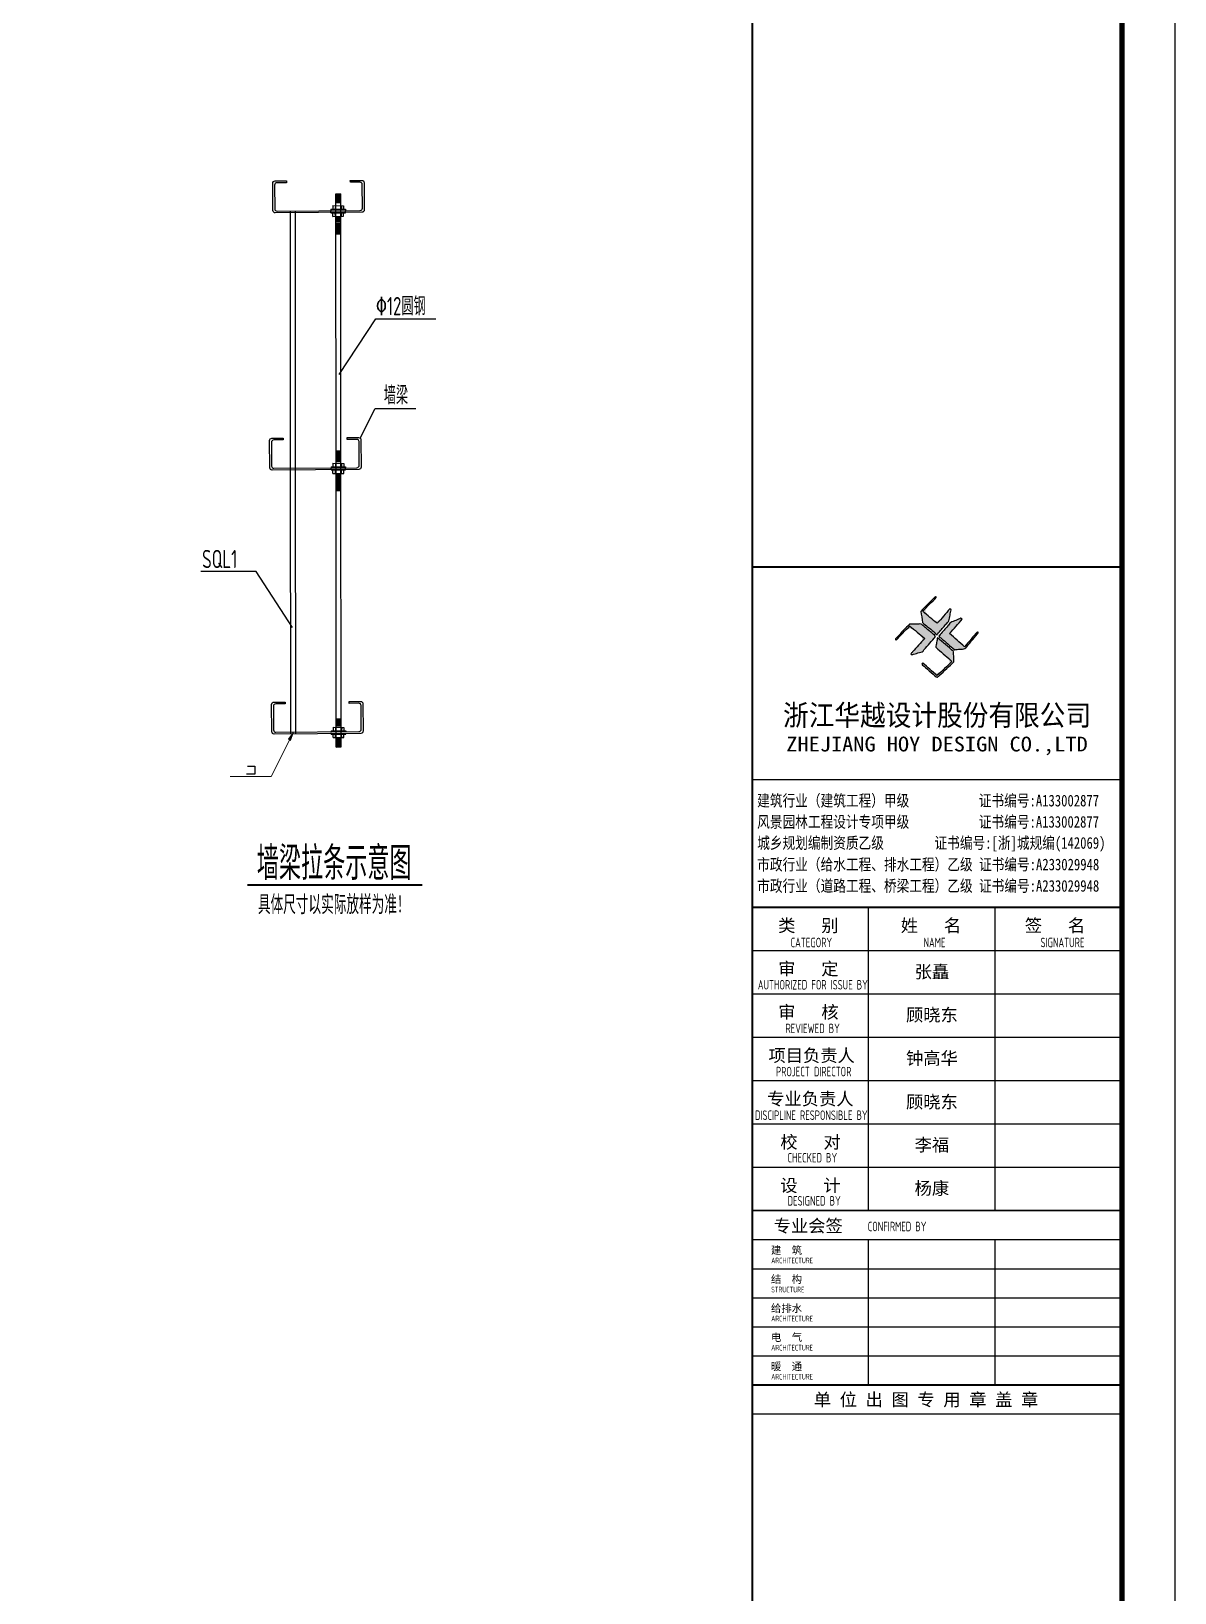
# Model space of a CAD drawing. Extents: x 293620 to 503924, y -252071 to 755100.
# Drawn here: x 459815 to 492302, y -10961 to 33372 of the extents above; entities that cross this region are included whole.
import ezdxf
from ezdxf.enums import TextEntityAlignment as Align

# ---------------------------------------------------------------- set-up
doc = ezdxf.new("R2010")
doc.units = 0
doc.header["$LTSCALE"] = 1000
doc.header["$MEASUREMENT"] = 0
for name, color, linetype in [('11', 3, 'Continuous'), ('3T_WOOD', 21, 'Continuous'), ('PUB_TITLE', 171, 'Continuous'), ('TEXT', 7, 'Continuous'), ('TK', 4, 'Continuous'), ('WINDOW', 140, 'Continuous'), ('XIANGTU', 7, 'Continuous')]:
    doc.layers.add(name, color=color, linetype=linetype)
doc.layers.add('焊缝标注', color=9, linetype='Continuous', lineweight=18)
doc.styles.add('-宋体', font='', dxfattribs={"width": 0.8})
doc.styles.add('HT', font='simhei.ttf', dxfattribs={"width": 0.8})
doc.styles.add('TSSD_REIN', font='tssdeng.shx', dxfattribs={"width": 0.7, "bigfont": 'tssdchn.shx'})
doc.styles.add('图签宋体', font='', dxfattribs={"height": 300})
doc.styles.add('图签黑体', font='simhei.ttf', dxfattribs={"height": 550})
doc.styles.get('-宋体').set_extended_font_data('SimSun')
doc.styles.get('图签宋体').set_extended_font_data('NSimSun')

# ---------------------------------------------------------------- blocks, each defined once
blk = doc.blocks.new('A$C053D6479')
at = {"layer": 'PUB_TITLE'}
h = blk.add_hatch(color=256, dxfattribs=at)
h.dxf.hatch_style = 1
edge = h.paths.add_edge_path()
edge.add_spline(control_points=[(1026, 827), (1105, 920), (1188, 1008), (1266, 1102)], knot_values=[13, 13, 13, 13, 14, 14, 14, 14], degree=3, periodic=0)
edge.add_spline(control_points=[(1266, 1102), (1258, 1111), (1249, 1119), (1239, 1116)], knot_values=[12, 12, 12, 12, 13, 13, 13, 13], degree=3, periodic=0)
edge.add_spline(control_points=[(1239, 1116), (1210, 1107), (1179, 1092), (1144, 1077)], knot_values=[11, 11, 11, 11, 12, 12, 12, 12], degree=3, periodic=0)
edge.add_spline(control_points=[(1144, 1077), (1109, 1063), (1069, 1053), (1047, 1038)], knot_values=[10, 10, 10, 10, 11, 11, 11, 11], degree=3, periodic=0)
edge.add_spline(control_points=[(1047, 1038), (1028, 1026), (1007, 992), (991, 972)], knot_values=[9, 9, 9, 9, 10, 10, 10, 10], degree=3, periodic=0)
edge.add_spline(control_points=[(991, 972), (942, 913), (899, 868), (849, 810)], knot_values=[8, 8, 8, 8, 9, 9, 9, 9], degree=3, periodic=0)
edge.add_spline(control_points=[(849, 810), (842, 801), (822, 776), (822, 775)], knot_values=[7, 7, 7, 7, 8, 8, 8, 8], degree=3, periodic=0)
edge.add_spline(control_points=[(822, 775), (823, 771), (848, 752), (859, 744)], knot_values=[6, 6, 6, 6, 7, 7, 7, 7], degree=3, periodic=0)
edge.add_spline(control_points=[(859, 744), (949, 670), (1035, 592), (1122, 521)], knot_values=[5, 5, 5, 5, 6, 6, 6, 6], degree=3, periodic=0)
edge.add_spline(control_points=[(1122, 521), (1153, 527), (1185, 530), (1217, 533)], knot_values=[4, 4, 4, 4, 5, 5, 5, 5], degree=3, periodic=0)
edge.add_spline(control_points=[(1217, 533), (1246, 535), (1293, 532), (1316, 542)], knot_values=[3, 3, 3, 3, 4, 4, 4, 4], degree=3, periodic=0)
edge.add_spline(control_points=[(1316, 542), (1327, 547), (1338, 565), (1349, 579)], knot_values=[2, 2, 2, 2, 3, 3, 3, 3], degree=3, periodic=0)
edge.add_spline(control_points=[(1349, 579), (1423, 670), (1507, 759), (1572, 848)], knot_values=[1, 1, 1, 1, 2, 2, 2, 2], degree=3, periodic=0)
edge.add_spline(control_points=[(1572, 848), (1564, 852), (1561, 861), (1551, 862)], knot_values=[0, 0, 0, 0, 1, 1, 1, 1], degree=3, periodic=0)
edge.add_spline(control_points=[(1551, 862), (1469, 769), (1393, 671), (1310, 579)], knot_values=[15, 15, 15, 15, 16, 16, 16, 16], degree=3, periodic=0)
edge.add_spline(control_points=[(1310, 579), (1216, 662), (1118, 742), (1026, 827)], knot_values=[14, 14, 14, 14, 15, 15, 15, 15], degree=3, periodic=0)
at = {"layer": 'TK'}
h = blk.add_hatch(color=256, dxfattribs=at)
h.dxf.hatch_style = 2
edge = h.paths.add_edge_path()
edge.add_spline(control_points=[(728, 856), (728, 856), (728, 856), (719, 864), (651, 922), (580, 978), (514, 1036), (509, 1106), (488, 1176), (479, 1247), (570, 1343), (663, 1436), (758, 1526), (764, 1523), (768, 1518), (774, 1515), (693, 1422), (599, 1343), (520, 1249), (607, 1171), (698, 1096), (789, 1021), (874, 1109), (950, 1206), (1031, 1298), (1066, 1286), (1054, 1262), (1045, 1224), (1036, 1188), (1031, 1158), (1024, 1121), (1020, 1104), (1017, 1085), (1012, 1071), (1004, 1052), (976, 1026), (956, 1003), (906, 946), (866, 899), (814, 839), (806, 829), (789, 806), (787, 806), (777, 804), (728, 856)], knot_values=[0, 0, 0, 0, 0.005, 0.01, 1, 1, 1, 2, 2, 2, 3, 3, 3, 4, 4, 4, 5, 5, 5, 6, 6, 6, 7, 7, 7, 8, 8, 8, 9, 9, 9, 10, 10, 10, 11, 11, 11, 12, 12, 12, 13, 13, 13, 14, 14, 14, 14], degree=3, periodic=0)
h = blk.add_hatch(color=256, dxfattribs=at)
h.dxf.hatch_style = 2
edge = h.paths.add_edge_path()
edge.add_spline(control_points=[(366, 894), (366, 894), (366, 894), (270, 970), (183, 883), (101, 791), (16, 703), (-18, 714), (9, 735), (28, 755), (103, 838), (192, 930), (266, 1005), (319, 1009), (387, 1005), (442, 1007), (456, 1008), (472, 1011), (485, 1007), (507, 1000), (534, 967), (555, 949), (624, 891), (699, 833), (760, 773), (689, 691), (614, 604), (539, 517), (529, 505), (516, 487), (506, 482), (492, 475), (469, 472), (452, 467), (416, 456), (383, 448), (342, 438), (323, 433), (297, 422), (293, 440), (291, 452), (313, 470), (322, 480), (400, 566), (477, 652), (553, 736), (460, 815), (366, 894)], knot_values=[0, 0, 0, 0, 0.005, 0.01, 1, 1, 1, 2, 2, 2, 3, 3, 3, 4, 4, 4, 5, 5, 5, 6, 6, 6, 7, 7, 7, 8, 8, 8, 9, 9, 9, 10, 10, 10, 11, 11, 11, 12, 12, 12, 13, 13, 13, 14, 14, 14, 15, 15, 15, 15], degree=3, periodic=0)
h = blk.add_hatch(color=256, dxfattribs=at)
h.dxf.hatch_style = 2
edge = h.paths.add_edge_path()
edge.add_spline(control_points=[(511, 261), (511, 261), (511, 261), (516, 267), (609, 192), (696, 111), (785, 33), (883, 118), (977, 208), (1070, 298), (992, 373), (892, 456), (803, 534), (791, 544), (768, 561), (766, 569), (761, 588), (776, 634), (780, 655), (785, 690), (788, 721), (795, 746), (897, 661), (998, 576), (1097, 490), (1100, 425), (1106, 361), (1107, 294), (1018, 207), (925, 121), (830, 33), (818, 21), (800, 0), (787, 0), (768, -1), (725, 49), (712, 60), (662, 103), (616, 143), (568, 186), (545, 207), (518, 224), (499, 250), (501, 259), (511, 261)], knot_values=[0, 0, 0, 0, 0.005, 0.01, 1, 1, 1, 2, 2, 2, 3, 3, 3, 4, 4, 4, 5, 5, 5, 6, 6, 6, 7, 7, 7, 8, 8, 8, 9, 9, 9, 10, 10, 10, 11, 11, 11, 12, 12, 12, 13, 13, 13, 14, 14, 14, 14], degree=3, periodic=0)
for points, knots in [([(1031, 1298), (1066, 1286), (1054, 1262), (1045, 1224), (1036, 1188), (1031, 1158), (1024, 1121), (1020, 1104), (1017, 1085), (1012, 1071), (1004, 1052), (976, 1026), (956, 1003), (906, 946), (866, 899), (814, 839), (806, 829), (789, 806), (787, 806), (777, 804), (728, 856), (719, 864), (651, 922), (580, 978), (514, 1036), (509, 1106), (488, 1176), (479, 1247), (570, 1343), (663, 1436), (758, 1526), (764, 1523), (768, 1518), (774, 1515), (693, 1422), (599, 1343), (520, 1249), (607, 1171), (698, 1096), (789, 1021), (874, 1109), (950, 1206), (1031, 1298)], [0, 0, 0, 0, 1, 1, 1, 2, 2, 2, 3, 3, 3, 4, 4, 4, 5, 5, 5, 6, 6, 6, 7, 7, 7, 8, 8, 8, 9, 9, 9, 10, 10, 10, 11, 11, 11, 12, 12, 12, 13, 13, 13, 14, 14, 14, 14]), ([(555, 949), (624, 891), (699, 833), (760, 773), (689, 691), (614, 604), (539, 517), (529, 505), (516, 487), (506, 482), (492, 475), (469, 472), (452, 467), (416, 456), (383, 448), (342, 438), (323, 433), (297, 422), (293, 440), (291, 452), (313, 470), (322, 480), (400, 566), (477, 652), (553, 736), (460, 815), (366, 894), (270, 970), (183, 883), (101, 791), (16, 703), (-18, 714), (9, 735), (28, 755), (103, 838), (192, 930), (266, 1005), (319, 1009), (387, 1005), (442, 1007), (456, 1008), (472, 1011), (485, 1007), (507, 1000), (534, 967), (555, 949)], [0, 0, 0, 0, 1, 1, 1, 2, 2, 2, 3, 3, 3, 4, 4, 4, 5, 5, 5, 6, 6, 6, 7, 7, 7, 8, 8, 8, 9, 9, 9, 10, 10, 10, 11, 11, 11, 12, 12, 12, 13, 13, 13, 14, 14, 14, 15, 15, 15, 15]), ([(1551, 862), (1561, 861), (1564, 852), (1572, 848), (1507, 759), (1423, 670), (1349, 579), (1338, 565), (1327, 547), (1316, 542), (1293, 532), (1246, 535), (1217, 533), (1185, 530), (1153, 527), (1122, 521), (1035, 592), (949, 670), (859, 744), (848, 752), (823, 771), (822, 775), (822, 776), (842, 801), (849, 810), (899, 868), (942, 913), (991, 972), (1007, 992), (1028, 1026), (1047, 1038), (1069, 1053), (1109, 1063), (1144, 1077), (1179, 1092), (1210, 1107), (1239, 1116), (1249, 1119), (1258, 1111), (1266, 1102), (1188, 1008), (1105, 920), (1026, 827), (1118, 742), (1216, 662), (1310, 579), (1393, 671), (1469, 769), (1551, 862)], [0, 0, 0, 0, 1, 1, 1, 2, 2, 2, 3, 3, 3, 4, 4, 4, 5, 5, 5, 6, 6, 6, 7, 7, 7, 8, 8, 8, 9, 9, 9, 10, 10, 10, 11, 11, 11, 12, 12, 12, 13, 13, 13, 14, 14, 14, 15, 15, 15, 16, 16, 16, 16]), ([(1097, 490), (1100, 425), (1106, 361), (1107, 294), (1018, 207), (925, 121), (830, 33), (818, 21), (800, 0), (787, 0), (768, -1), (725, 49), (712, 60), (662, 103), (616, 143), (568, 186), (545, 207), (518, 224), (499, 250), (501, 259), (511, 261), (516, 267), (609, 192), (696, 111), (785, 33), (883, 118), (977, 208), (1070, 298), (992, 373), (892, 456), (803, 534), (791, 544), (768, 561), (766, 569), (761, 588), (776, 634), (780, 655), (785, 690), (788, 721), (795, 746), (897, 661), (998, 576), (1097, 490)], [0, 0, 0, 0, 1, 1, 1, 2, 2, 2, 3, 3, 3, 4, 4, 4, 5, 5, 5, 6, 6, 6, 7, 7, 7, 8, 8, 8, 9, 9, 9, 10, 10, 10, 11, 11, 11, 12, 12, 12, 13, 13, 13, 14, 14, 14, 14])]:
    blk.add_open_spline(points, degree=3, knots=knots, dxfattribs=at)
blk = doc.blocks.new('GeYuanFrame_75601806', base_point=(20.09, 4.53))
at = {"layer": 'PUB_TITLE'}
for points in [[(803.09, 235.33), (803.09, 292.73)], [(827.09, 235.33), (827.09, 292.73)], [(803.09, 202.33), (803.09, 229.83)], [(827.09, 202.33), (827.09, 229.83)]]:
    blk.add_lwpolyline(points, dxfattribs=at)
at = {"layer": 'TK'}
for p, q in [((781.09, 316.93), (851.09, 316.93)), ((781.09, 284.53), (851.09, 284.53)), ((781.09, 276.33), (851.09, 276.33)), ((781.09, 268.13), (851.09, 268.13)), ((781.09, 259.93), (851.09, 259.93)), ((781.09, 251.73), (851.09, 251.73)), ((781.09, 243.53), (851.09, 243.53)), ((781.09, 235.33), (851.09, 235.33)), ((781.09, 235.33), (851.09, 235.33))]:
    blk.add_line(p, q, dxfattribs=at)
blk.add_lwpolyline([(20.09, 4.53), (20.09, 598.53), (861.09, 598.53), (861.09, 4.53)], close=True, dxfattribs=at)
at = {"layer": 'TK', "const_width": 1}
blk.add_lwpolyline([(45.09, 588.53), (851.09, 588.53), (851.09, 14.53), (45.09, 14.53)], close=True, dxfattribs=at)
at = {"layer": 'TK'}
for points, const_width in [([(781.09, 588.53), (781.09, 14.53)], 0.4), ([(781.09, 357.14), (851.09, 357.14)], 0.35), ([(781.09, 292.73), (851.09, 292.73)], 0.35), ([(781.09, 292.73), (851.09, 292.73)], 0.35), ([(781.09, 235.33), (851.09, 235.33)], 0.35), ([(781.09, 202.33), (851.09, 202.33)], 0.35)]:
    blk.add_lwpolyline(points, dxfattribs=dict(at, const_width=const_width))
for points in [[(781.09, 292.73), (851.09, 292.73)], [(781.09, 235.33), (851.09, 235.33)], [(781.09, 229.83), (851.09, 229.83)], [(781.09, 224.33), (851.09, 224.33)], [(781.09, 218.83), (851.09, 218.83)], [(781.09, 213.33), (851.09, 213.33)], [(781.09, 207.83), (851.09, 207.83)], [(781.09, 202.33), (851.09, 202.33)], [(781.09, 196.83), (851.09, 196.83)]]:
    blk.add_lwpolyline(points, dxfattribs=at)
at = {"layer": 'PUB_TITLE', "xscale": 0.01000000000021828, "yscale": 0.01000000000021828, "zscale": 0.01}
blk.add_blockref('A$C053D6479', (808.19, 336.27), dxfattribs=at)
at = {"layer": 'TK'}
for s, height, style, width, p in [('浙江华越设计股份有限公司', 3.96, 'HT', 0.9, (816.07, 329.16)), ('ZHEJIANG HOY DESIGN CO.,LTD', 2.8, '图签黑体', 1.11, (816.06, 323.29))]:
    blk.add_text(s, height=height, dxfattribs=dict(at, style=style, width=width)).set_placement(p, align=Align.MIDDLE)
for s, height, style, width, p in [('建筑行业（建筑工程）甲级           证书编号:A133002877', 2.2, '-宋体', 0.8, (782, 311.83)), ('风景园林工程设计专项甲级           证书编号:A133002877', 2.2, '-宋体', 0.8, (782, 307.81)), ('城乡规划编制资质乙级        证书编号:[浙]城规编(142069)', 2.2, '-宋体', 0.8, (782, 303.82)), ('市政行业（给水工程、排水工程）乙级 证书编号:A233029948', 2.2, '-宋体', 0.8, (782, 299.74)), ('市政行业（道路工程、桥梁工程）乙级 证书编号:A233029948', 2.2, '-宋体', 0.8, (782, 295.69)), ('CATEGORY', 1.8, 'TSSD_REIN', 0.7, (788.32, 285.17)), ('NAME', 1.8, 'TSSD_REIN', 0.7, (813.51, 285.17)), ('SIGNATURE', 1.8, 'TSSD_REIN', 0.7, (835.66, 285.17)), ('AUTHORIZED FOR ISSUE BY', 1.8, 'TSSD_REIN', 0.7, (782.12, 277.17)), ('REVIEWED BY', 1.8, 'TSSD_REIN', 0.7, (787.36, 268.91)), ('PROJECT DIRECTOR', 1.8, 'TSSD_REIN', 0.7, (785.55, 260.74)), ('DISCIPLINE RESPONSIBLE BY', 1.8, 'TSSD_REIN', 0.7, (781.57, 252.48)), ('CHECKED BY', 1.8, 'TSSD_REIN', 0.7, (787.75, 244.44)), ('DESIGNED BY', 1.8, 'TSSD_REIN', 0.7, (787.76, 236.27)), ('CONFIRMED BY', 1.8, 'TSSD_REIN', 0.7, (802.94, 231.42)), ('ARCHITECTURE', 1.08, 'TSSD_REIN', 0.7, (784.65, 225.34)), ('STRUCTURE', 1.08, 'TSSD_REIN', 0.7, (784.65, 219.84)), ('ARCHITECTURE', 1.08, 'TSSD_REIN', 0.7, (784.65, 214.34)), ('ARCHITECTURE', 1.08, 'TSSD_REIN', 0.7, (784.65, 208.84)), ('ARCHITECTURE', 1.08, 'TSSD_REIN', 0.7, (784.65, 203.34))]:
    blk.add_text(s, height=height, dxfattribs=dict(at, style=style, width=width)).set_placement(p)
at = {"layer": 'TK', "style": '图签宋体'}
for s, height, p in [('类   别', 2.4, (785.97, 288.09)), ('姓   名', 2.4, (809.2, 288.09)), ('签   名', 2.4, (832.68, 288.09)), ('审   定', 2.4, (785.97, 279.89)), ('审   核', 2.4, (785.97, 271.69)), ('项目负责人', 2.4, (784.13, 263.49)), ('专业负责人', 2.4, (783.89, 255.29)), ('校   对', 2.4, (786.38, 247.09)), ('设   计', 2.4, (786.36, 238.89)), ('专业会签', 2.4, (785.12, 231.24)), ('建  筑', 1.44, (784.61, 227.11)), ('结  构', 1.44, (784.61, 221.61)), ('给排水', 1.44, (784.61, 216.11)), ('电  气', 1.44, (784.61, 210.61)), ('暖  通', 1.44, (784.61, 205.11)), ('单 位 出 图 专 用 章 盖 章', 2.4, (792.72, 198.35))]:
    blk.add_text(s, height=height, dxfattribs=at).set_placement(p)
at = {"layer": 'TK', "char_height": 2.4, "width": 24, "attachment_point": 5, "style": '图签宋体'}
for s, insert in [('张矗', (815.09, 280.4)), ('顾晓东', (815.09, 272.23)), ('钟高华', (815.09, 264.03)), ('顾晓东', (815.09, 255.76)), ('李福', (815.09, 247.63)), ('杨康', (815.09, 239.43))]:
    blk.add_mtext(s, dxfattribs=dict(at, insert=insert))
blk = doc.blocks.new('A$C00360C84')
at = {"layer": 'WINDOW'}
blk.add_lwpolyline([(177.9, 74.9), (183.8, 25.3, -0.414214), (175.1, 14.2), (55.9, 0, -0.414214), (44.8, 8.8), (0, 386.1, -0.414214), (8.8, 397.2), (127.9, 411.4, -0.414214), (139, 402.6), (144.9, 353), (137, 352), (132, 393.7, 0.414214), (120.9, 402.5), (17.6, 390.2, 0.414214), (8.9, 379.1), (51.8, 17.6, 0.414214), (62.9, 8.9), (166.2, 21.2, 0.414214), (175, 32.3), (170, 74)], format="xyb", close=True, dxfattribs=at)
blk = doc.blocks.new('2Q3S423423423')
at = {"layer": '焊缝标注'}
blk.add_hatch(color=256, dxfattribs=at).paths.add_polyline_path([(4545686, -496717), (4545639, -496861), (4545599, -496841)])
blk.add_lwpolyline([(4544823, -497348), (4544962, -497348), (4544962, -497504), (4544808, -497504)])
at = {"layer": '11'}
for p, q in [((4546441, -486739), (4546439, -486808)), ((4546441, -486739), (4546645, -486745)), ((4546488, -486741), (4546487, -486808)), ((4546497, -486573), (4546590, -486573)), ((4546498, -486516), (4546591, -486515)), ((4546502, -491986), (4546498, -486516)), ((4546498, -486596), (4546590, -486595)), ((4546498, -486618), (4546590, -486617)), ((4546498, -486640), (4546591, -486639)), ((4546498, -486662), (4546591, -486661)), ((4546499, -486532), (4546592, -486531)), ((4546499, -486554), (4546592, -486554)), ((4546499, -486684), (4546591, -486683)), ((4546594, -491985), (4546591, -486515)), ((4546604, -486744), (4546602, -486809)), ((4546645, -486745), (4546644, -486809)), ((4545641, -491999), (4545638, -486842)), ((4545734, -491998), (4545731, -486841)), ((4546405, -486808), (4546404, -486826)), ((4546405, -486876), (4546404, -486849)), ((4546405, -486808), (4546681, -486809)), ((4546405, -486876), (4546681, -486876)), ((4546441, -486945), (4546439, -486876)), ((4546441, -486945), (4546645, -486940)), ((4546488, -486944), (4546486, -486876)), ((4546497, -487072), (4546589, -487071)), ((4546499, -486956), (4546592, -486955)), ((4546499, -486978), (4546592, -486977)), ((4546499, -487000), (4546592, -486999)), ((4546500, -487022), (4546592, -487021)), ((4546500, -487044), (4546593, -487043)), ((4546604, -486941), (4546602, -486876)), ((4546645, -486940), (4546644, -486876)), ((4546681, -486809), (4546680, -486826)), ((4546681, -486876), (4546680, -486853)), ((4546497, -487094), (4546590, -487093)), ((4546497, -487116), (4546590, -487116)), ((4546497, -487139), (4546590, -487138)), ((4546498, -487161), (4546590, -487160)), ((4546498, -487183), (4546590, -487182)), ((4546498, -487205), (4546591, -487204)), ((4546498, -487227), (4546591, -487226)), ((4546499, -487250), (4546591, -487249)), ((4546499, -487272), (4546591, -487271)), ((4546562, -489939), (4547252, -488880)), ((4547252, -488880), (4548391, -488880)), ((4546958, -491142), (4547239, -490583)), ((4547239, -490583), (4548012, -490583)), ((4545646, -496739), (4545640, -491392)), ((4545738, -496739), (4545733, -491391)), ((4546500, -491437), (4546593, -491437)), ((4546500, -491460), (4546593, -491459)), ((4546501, -491380), (4546594, -491379)), ((4546506, -496987), (4546501, -491380)), ((4546501, -491453), (4546594, -491453)), ((4546501, -491476), (4546594, -491475)), ((4546501, -491482), (4546593, -491481)), ((4546501, -491504), (4546593, -491503)), ((4546502, -491396), (4546594, -491395)), ((4546502, -491419), (4546595, -491418)), ((4546502, -491498), (4546594, -491497)), ((4546599, -496986), (4546594, -491379)), ((4546407, -491683), (4546407, -491701)), ((4546407, -491683), (4546407, -491701)), ((4546407, -491683), (4546683, -491684)), ((4546407, -491683), (4546683, -491684)), ((4546407, -491744), (4546407, -491724)), ((4546407, -491744), (4546407, -491724)), ((4546407, -491744), (4546683, -491744)), ((4546407, -491744), (4546683, -491744)), ((4546443, -491614), (4546441, -491683)), ((4546443, -491614), (4546441, -491683)), ((4546443, -491813), (4546441, -491744)), ((4546443, -491813), (4546441, -491744)), ((4546443, -491614), (4546648, -491620)), ((4546443, -491614), (4546648, -491620)), ((4546491, -491616), (4546489, -491683)), ((4546491, -491616), (4546489, -491683)), ((4546491, -491808), (4546489, -491740)), ((4546491, -491812), (4546489, -491744)), ((4546501, -491526), (4546594, -491525)), ((4546501, -491548), (4546594, -491548)), ((4546502, -491520), (4546595, -491519)), ((4546502, -491542), (4546595, -491541)), ((4546502, -491564), (4546595, -491563)), ((4546503, -491587), (4546595, -491586)), ((4546606, -491619), (4546605, -491684)), ((4546606, -491619), (4546605, -491684)), ((4546607, -491809), (4546605, -491744)), ((4546607, -491809), (4546605, -491744)), ((4546648, -491620), (4546646, -491684)), ((4546648, -491620), (4546646, -491684)), ((4546648, -491808), (4546646, -491744)), ((4546648, -491808), (4546646, -491744)), ((4546683, -491684), (4546683, -491701)), ((4546683, -491684), (4546683, -491701)), ((4546683, -491740), (4546683, -491722)), ((4546683, -491744), (4546683, -491727)), ((4546443, -491813), (4546648, -491808)), ((4546443, -491813), (4546648, -491808)), ((4546499, -491936), (4546592, -491935)), ((4546500, -491831), (4546593, -491830)), ((4546500, -491853), (4546593, -491852)), ((4546500, -491875), (4546593, -491874)), ((4546500, -491958), (4546592, -491957)), ((4546500, -491981), (4546592, -491980)), ((4546500, -492003), (4546593, -492002)), ((4546500, -492025), (4546593, -492024)), ((4546501, -491897), (4546593, -491896)), ((4546501, -491919), (4546594, -491919)), ((4546501, -491942), (4546594, -491941)), ((4546501, -491964), (4546594, -491963)), ((4546501, -492047), (4546593, -492046)), ((4546501, -492069), (4546593, -492068)), ((4546501, -492091), (4546594, -492091)), ((4546502, -491820), (4546594, -491819)), ((4546502, -491842), (4546595, -491841)), ((4546502, -491864), (4546595, -491863)), ((4546502, -491886), (4546595, -491885)), ((4546502, -491986), (4546594, -491985)), ((4546503, -491908), (4546595, -491907)), ((4546501, -492114), (4546594, -492113)), ((4546501, -492136), (4546594, -492135)), ((4544987, -493667), (4543943, -493667)), ((4545677, -494725), (4544987, -493667)), ((4546504, -496455), (4546596, -496454)), ((4546504, -496477), (4546597, -496476)), ((4546504, -496499), (4546597, -496498)), ((4546504, -496521), (4546597, -496520)), ((4546410, -496680), (4546409, -496698)), ((4546410, -496741), (4546409, -496721)), ((4546410, -496680), (4546686, -496680)), ((4546410, -496741), (4546686, -496741)), ((4546446, -496611), (4546444, -496680)), ((4546446, -496810), (4546444, -496741)), ((4546446, -496611), (4546650, -496616)), ((4546446, -496810), (4546651, -496805)), ((4546493, -496612), (4546492, -496680)), ((4546493, -496809), (4546492, -496741)), ((4546505, -496543), (4546597, -496542)), ((4546505, -496565), (4546598, -496565)), ((4546505, -496588), (4546598, -496587)), ((4546609, -496615), (4546607, -496680)), ((4546609, -496806), (4546607, -496741)), ((4546650, -496616), (4546649, -496680)), ((4546651, -496805), (4546649, -496741)), ((4546686, -496680), (4546685, -496698)), ((4546686, -496741), (4546685, -496723)), ((4546503, -496832), (4546595, -496831)), ((4546503, -496854), (4546595, -496853)), ((4546503, -496876), (4546596, -496875)), ((4546503, -496898), (4546596, -496897)), ((4546503, -496921), (4546596, -496920)), ((4546504, -496943), (4546596, -496942)), ((4546504, -496965), (4546597, -496964)), ((4546504, -496987), (4546599, -496986))]:
    blk.add_line(p, q, dxfattribs=at)
at = {"layer": 'XIANGTU', "const_width": 35}
blk.add_lwpolyline([(4548134, -499598), (4544818, -499598)], dxfattribs=at)
at = {"layer": '焊缝标注', "lineweight": 18, "ltscale": 100}
for p, q in [((4545686, -496717), (4545272, -497546)), ((4545272, -497546), (4544493, -497546))]:
    blk.add_line(p, q, dxfattribs=at)
at = {"layer": '焊缝标注', "linetype": 'Continuous'}
blk.add_lwpolyline([(4545686, -496717), (4545639, -496861), (4545599, -496841)], close=True, dxfattribs=at)
at = {"xscale": 4.319999999945555, "yscale": 4.320000000298023, "zscale": 4.32, "rotation": 83.64961185210066}
for p in [(4547008, -487063), (4546948, -491931), (4546986, -496926)]:
    blk.add_blockref('A$C00360C84', p, dxfattribs=at)
at = {"layer": 'TEXT', "style": 'TSSD_REIN', "width": 0.7}
for s, height, p in [('\x8212圆钢', 345.6, (4547258, -488815)), ('墙梁', 345.6, (4547406, -490502)), ('SQL1', 345.6, (4543964, -493601)), ('墙梁拉条示意图', 630, (4545000, -499503)), ('具体尺寸以实际放样为准！', 360, (4545021, -500151))]:
    blk.add_text(s, height=height, dxfattribs=at).set_placement(p)

msp = doc.modelspace()

# ---------------------------------------------------------------- block references
at = {"layer": '3T_WOOD'}
for name, p, xscale, yscale, zscale in [('GeYuanFrame_75601806', (366151.8, -34730.2), 150, 150, 150), ('2Q3S423423423', (-6351276.8, 758531.2), 1.5, 1.5, 1.5)]:
    msp.add_blockref(name, p, dxfattribs=dict(at, xscale=xscale, yscale=yscale, zscale=zscale))

doc.saveas('drawing.dxf')
